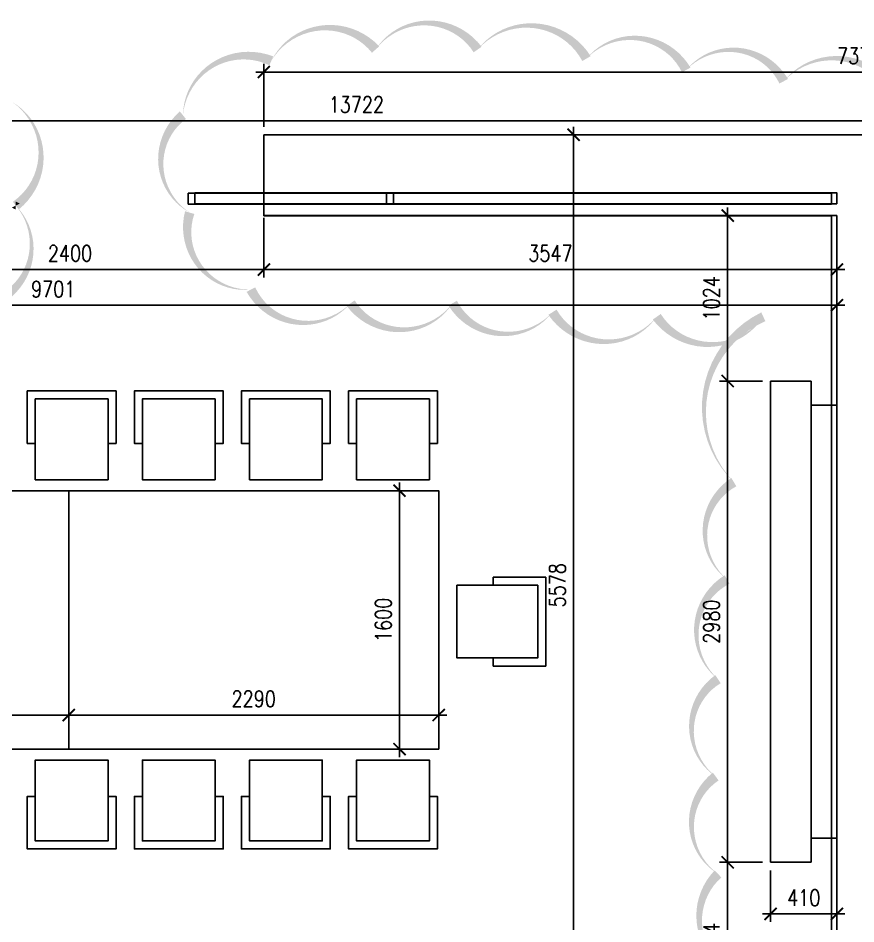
# Model space of a CAD drawing. Header units: millimetres. Extents: x 489570 to 664474, y -400689 to -233120.
# Drawn here: x 545257 to 550442, y -291157 to -285549 of the extents above; entities that cross this region are included whole.
import ezdxf

# ---------------------------------------------------------------- set-up
doc = ezdxf.new("R2010")
doc.units = ezdxf.units.MM
doc.header["$LTSCALE"] = 10
doc.header["$MEASUREMENT"] = 0
doc.linetypes.add('HIDDEN', pattern=[0.375, 0.25, -0.125])
for name, color, linetype in [('03AFP', 2, 'Continuous'), ('06APP', 1, 'HIDDEN'), ('07APP', 7, 'Continuous')]:
    doc.layers.add(name, color=color, linetype=linetype)
doc.styles.add('DIM', font='ROMANS.shx', dxfattribs={"width": 0.8})
doc.dimstyles.new('DIM 50', dxfattribs={"dimscale": 50, "dimtxt": 2, "dimasz": 1.5, "dimexe": 1, "dimexo": 1, "dimgap": 1, "dimtad": 1, "dimdec": 0, "dimzin": 0, "dimdsep": 46, "dimtxsty": 'DIM', "dimblk": 'ARCHTICK', "dimcen": 0.09, "dimdle": 1, "dimclrd": 9, "dimclre": 9, "dimclrt": 3, "dimadec": 0, "dimazin": 0, "dimtfac": 1, "dimtdec": 0, "dimtix": 1, "dimtmove": 2, "dimatfit": 3, "dimldrblk": 'DOT', "dimfxl": 2, "dimtolj": 1, "dimtzin": 0, "dimarcsym": 0})

# ---------------------------------------------------------------- blocks, each defined once
blk = doc.blocks.new('_ARCHTICK')
at = {"color": 0, "linetype": 'ByBlock', "const_width": 0.15}
blk.add_lwpolyline([(-0.5, -0.5), (0.5, 0.5)], dxfattribs=at)
blk = doc.blocks.new('*D86')
at = {"layer": '06APP', "color": 9, "lineweight": -2, "transparency": 16777216}
for p, q in [((540489.6035138051, -286221.6027485069), (540489.6035138051, -286134.3238324928)), ((554212.0024555493, -286324.602748507), (554212.0024555493, -286134.3238324928)), ((554262.0024555493, -286184.3238324928), (540439.6035138051, -286184.3238324928))]:
    blk.add_line(p, q, dxfattribs=at)
at = {"layer": 'Defpoints', "color": 0, "transparency": 16777216}
for p in [(540489.6035138051, -286184.3238324928), (540489.6035138051, -286271.6027485069), (554212.0024555493, -286374.602748507)]:
    blk.add_point(p, dxfattribs=at)
at = {"layer": '06APP', "color": 9, "lineweight": -2, "transparency": 16777216, "xscale": 75, "yscale": 75, "zscale": 75, "rotation": 180}
blk.add_blockref('_ARCHTICK', (540489.6035138051, -286184.3238324928), dxfattribs=at)
at = {"layer": '06APP', "color": 9, "lineweight": -2, "transparency": 16777216, "xscale": 75, "yscale": 75, "zscale": 75}
blk.add_blockref('_ARCHTICK', (554212.0024555493, -286184.3238324928), dxfattribs=at)
at = {"layer": '06APP', "color": 3, "transparency": 16777216, "insert": (547350.8029846773, -286084.3238324928), "char_height": 100, "attachment_point": 5, "style": 'DIM'}
blk.add_mtext('\\A1;13722', dxfattribs=at)
blk = doc.blocks.new('_DOT')
at = {"color": 0, "linetype": 'ByBlock'}
blk.add_line((-0.5, 0), (-1, 0), dxfattribs=at)
at = {"color": 0, "linetype": 'ByBlock', "const_width": 0.5}
blk.add_lwpolyline([(-0.25, 0, 1), (0.25, 0, 1)], format="xyb", close=True, dxfattribs=at)
blk = doc.blocks.new('*D98')
at = {"layer": '07APP', "color": 9, "lineweight": -2, "transparency": 16777216}
for p, q in [((544378.5273370864, -286835.6320878859), (544378.5273370864, -287155.4116733761)), ((546778.270088373, -286835.6320878859), (546778.270088373, -287155.4116733761)), ((544328.5273370864, -287105.4116733761), (546828.270088373, -287105.4116733761))]:
    blk.add_line(p, q, dxfattribs=at)
at = {"layer": 'Defpoints', "color": 0, "transparency": 16777216}
for p in [(544378.5273370864, -286785.6320878859), (546778.270088373, -286785.6320878859), (546778.270088373, -287105.4116733761)]:
    blk.add_point(p, dxfattribs=at)
at = {"layer": '07APP', "color": 9, "lineweight": -2, "transparency": 16777216, "xscale": 75, "yscale": 75, "zscale": 75, "rotation": 180}
blk.add_blockref('_ARCHTICK', (544378.5273370864, -287105.4116733761), dxfattribs=at)
at = {"layer": '07APP', "color": 9, "lineweight": -2, "transparency": 16777216, "xscale": 75, "yscale": 75, "zscale": 75}
blk.add_blockref('_ARCHTICK', (546778.270088373, -287105.4116733761), dxfattribs=at)
at = {"layer": '07APP', "color": 3, "transparency": 16777216, "insert": (545578.3987127297, -287005.4116733761), "char_height": 100, "attachment_point": 5, "style": 'DIM'}
blk.add_mtext('\\A1;2400', dxfattribs=at)
blk = doc.blocks.new('dot')
at = {"color": 2, "lineweight": -2}
for p, q in [((0, -20.65113184398797), (0, 20.65113184398797)), ((-20.65113184507936, 0), (20.65113184507936, 0))]:
    blk.add_line(p, q, dxfattribs=at)
at = {"const_width": 10}
blk.add_lwpolyline([(4.999999998835847, 0, 1), (-4.999999998835847, 0, 1)], format="xyb", close=True, dxfattribs=at)
blk = doc.blocks.new('*D99')
at = {"layer": '07APP', "color": 9, "lineweight": -2, "transparency": 16777216}
for p, q in [((546778.270088373, -286785.6320878859), (546778.270088373, -287155.4116733761)), ((550324.8031653736, -286821.6027485069), (550324.8031653736, -287155.4116733761)), ((546728.270088373, -287105.4116733761), (550374.8031653736, -287105.4116733761))]:
    blk.add_line(p, q, dxfattribs=at)
at = {"layer": 'Defpoints', "color": 0, "transparency": 16777216}
for p in [(546778.270088373, -286735.6320878859), (550324.8031653736, -286771.6027485069), (550324.8031653736, -287105.4116733761)]:
    blk.add_point(p, dxfattribs=at)
at = {"layer": '07APP', "color": 9, "lineweight": -2, "transparency": 16777216, "xscale": 75, "yscale": 75, "zscale": 75, "rotation": 180}
blk.add_blockref('_ARCHTICK', (546778.270088373, -287105.4116733761), dxfattribs=at)
at = {"layer": '07APP', "color": 9, "lineweight": -2, "transparency": 16777216, "xscale": 75, "yscale": 75, "zscale": 75}
blk.add_blockref('_ARCHTICK', (550324.8031653736, -287105.4116733761), dxfattribs=at)
at = {"layer": '07APP', "color": 3, "transparency": 16777216, "insert": (548551.5366268733, -287005.4116733761), "char_height": 100, "attachment_point": 5, "style": 'DIM'}
blk.add_mtext('\\A1;3547', dxfattribs=at)
blk = doc.blocks.new('*D100')
at = {"layer": '07APP', "color": 9, "lineweight": -2, "transparency": 16777216}
for p, q in [((549914.6597405442, -290825.9253254487), (549914.6597405442, -291145.1391191243)), ((550324.8031653736, -290927.0329767331), (550324.8031653736, -291145.1391191243)), ((549864.6597405442, -291095.1391191243), (550374.8031653736, -291095.1391191243))]:
    blk.add_line(p, q, dxfattribs=at)
at = {"layer": 'Defpoints', "color": 0, "transparency": 16777216}
for p in [(549914.6597405442, -290775.9253254487), (550324.8031653736, -290877.0329767331), (550324.8031653736, -291095.1391191243)]:
    blk.add_point(p, dxfattribs=at)
at = {"layer": '07APP', "color": 9, "lineweight": -2, "transparency": 16777216, "xscale": 75, "yscale": 75, "zscale": 75, "rotation": 180}
blk.add_blockref('_ARCHTICK', (549914.6597405442, -291095.1391191243), dxfattribs=at)
at = {"layer": '07APP', "color": 9, "lineweight": -2, "transparency": 16777216, "xscale": 75, "yscale": 75, "zscale": 75}
blk.add_blockref('_ARCHTICK', (550324.8031653736, -291095.1391191243), dxfattribs=at)
at = {"layer": '07APP', "color": 3, "transparency": 16777216, "insert": (550119.7314529589, -290995.1391191243), "char_height": 100, "attachment_point": 5, "style": 'DIM'}
blk.add_mtext('\\A1;410', dxfattribs=at)
blk = doc.blocks.new('*D101')
at = {"layer": '07APP', "color": 9, "lineweight": -2, "transparency": 16777216}
for p, q in [((549648.7172904073, -287745.9253254487), (549648.7172904073, -290825.9253254487)), ((549864.8031653737, -287795.9253254487), (549598.7172904073, -287795.9253254487)), ((549864.8031653737, -290775.9253254487), (549598.7172904073, -290775.9253254487))]:
    blk.add_line(p, q, dxfattribs=at)
at = {"layer": 'Defpoints', "color": 0, "transparency": 16777216}
for p in [(549914.8031653737, -287795.9253254487), (549648.7172904073, -290775.9253254487), (549914.8031653737, -290775.9253254487)]:
    blk.add_point(p, dxfattribs=at)
at = {"layer": '07APP', "color": 9, "lineweight": -2, "transparency": 16777216, "xscale": 75, "yscale": 75, "zscale": 75}
for p, rotation in [((549648.7172904073, -287795.9253254487), 90), ((549648.7172904073, -290775.9253254487), 270)]:
    blk.add_blockref('_ARCHTICK', p, dxfattribs=dict(at, rotation=rotation))
at = {"layer": '07APP', "color": 3, "transparency": 16777216, "insert": (549548.7172904074, -289285.9253254486), "char_height": 100, "attachment_point": 5, "rotation": 90, "style": 'DIM'}
blk.add_mtext('\\A1;2980', dxfattribs=at)
blk = doc.blocks.new('*D102')
at = {"layer": '07APP', "color": 9, "lineweight": -2, "transparency": 16777216}
for p, q in [((549648.7172904073, -287845.9253254487), (549648.7172904073, -286721.6027485069)), ((549864.8031653737, -286771.6027485069), (549598.7172904073, -286771.6027485069)), ((549864.8031653737, -287795.9253254487), (549598.7172904073, -287795.9253254487))]:
    blk.add_line(p, q, dxfattribs=at)
at = {"layer": 'Defpoints', "color": 0, "transparency": 16777216}
for p in [(549648.7172904073, -286771.6027485069), (549914.8031653737, -286771.6027485069), (549914.8031653737, -287795.9253254487)]:
    blk.add_point(p, dxfattribs=at)
at = {"layer": '07APP', "color": 9, "lineweight": -2, "transparency": 16777216, "xscale": 75, "yscale": 75, "zscale": 75}
for p, rotation in [((549648.7172904073, -286771.6027485069), 90), ((549648.7172904073, -287795.9253254487), 270)]:
    blk.add_blockref('_ARCHTICK', p, dxfattribs=dict(at, rotation=rotation))
at = {"layer": '07APP', "color": 3, "transparency": 16777216, "insert": (549548.7172904074, -287283.7640369777), "char_height": 100, "attachment_point": 5, "rotation": 90, "style": 'DIM'}
blk.add_mtext('\\A1;1024', dxfattribs=at)
blk = doc.blocks.new('*D103')
at = {"layer": '07APP', "color": 9, "lineweight": -2, "transparency": 16777216}
for p, q in [((549648.7172904073, -290725.9253254486), (549648.7172904073, -291849.6027485069)), ((549864.8031653737, -290775.9253254486), (549598.7172904073, -290775.9253254486)), ((549864.8031653737, -291799.6027485069), (549598.7172904073, -291799.6027485069))]:
    blk.add_line(p, q, dxfattribs=at)
at = {"layer": 'Defpoints', "color": 0, "transparency": 16777216}
for p in [(549914.8031653737, -290775.9253254486), (549648.7172904073, -291799.6027485069), (549914.8031653737, -291799.6027485069)]:
    blk.add_point(p, dxfattribs=at)
at = {"layer": '07APP', "color": 9, "lineweight": -2, "transparency": 16777216, "xscale": 75, "yscale": 75, "zscale": 75}
for p, rotation in [((549648.7172904073, -290775.9253254486), 90), ((549648.7172904073, -291799.6027485069), 270)]:
    blk.add_blockref('_ARCHTICK', p, dxfattribs=dict(at, rotation=rotation))
at = {"layer": '07APP', "color": 3, "transparency": 16777216, "insert": (549548.7172904074, -291287.7640369777), "char_height": 100, "attachment_point": 5, "rotation": 90, "style": 'DIM'}
blk.add_mtext('\\A1;1024', dxfattribs=at)
blk = doc.blocks.new('*D104')
at = {"layer": '07APP', "color": 9, "lineweight": -2, "transparency": 16777216}
for p, q in [((543280.3240622501, -290024.9892164542), (543280.3240622501, -289813.8725793131)), ((545570.3129943416, -290024.9892164542), (545570.3129943416, -289813.8725793131)), ((545620.3129943416, -289863.8725793131), (543230.3240622501, -289863.8725793131))]:
    blk.add_line(p, q, dxfattribs=at)
at = {"layer": 'Defpoints', "color": 0, "transparency": 16777216}
for p in [(543280.3240622501, -289863.8725793131), (543280.3240622501, -290074.9892164542), (545570.3129943416, -290074.9892164542)]:
    blk.add_point(p, dxfattribs=at)
at = {"layer": '07APP', "color": 9, "lineweight": -2, "transparency": 16777216, "xscale": 75, "yscale": 75, "zscale": 75, "rotation": 180}
blk.add_blockref('_ARCHTICK', (543280.3240622501, -289863.8725793131), dxfattribs=at)
at = {"layer": '07APP', "color": 9, "lineweight": -2, "transparency": 16777216, "xscale": 75, "yscale": 75, "zscale": 75}
blk.add_blockref('_ARCHTICK', (545570.3129943416, -289863.8725793131), dxfattribs=at)
at = {"layer": '07APP', "color": 3, "transparency": 16777216, "insert": (544425.3185282958, -289763.8725793131), "char_height": 100, "attachment_point": 5, "style": 'DIM'}
blk.add_mtext('\\A1;2290', dxfattribs=at)
blk = doc.blocks.new('*D105')
at = {"layer": '07APP', "color": 9, "lineweight": -2, "transparency": 16777216}
for p, q in [((545570.3129943416, -290024.9892164542), (545570.3129943416, -289813.8725793131)), ((547860.3019264331, -290024.9892164542), (547860.3019264331, -289813.8725793131)), ((545520.3129943416, -289863.8725793131), (547910.3019264331, -289863.8725793131))]:
    blk.add_line(p, q, dxfattribs=at)
at = {"layer": 'Defpoints', "color": 0, "transparency": 16777216}
for p in [(547860.3019264331, -289863.8725793131), (545570.3129943416, -290074.9892164542), (547860.3019264331, -290074.9892164542)]:
    blk.add_point(p, dxfattribs=at)
at = {"layer": '07APP', "color": 9, "lineweight": -2, "transparency": 16777216, "xscale": 75, "yscale": 75, "zscale": 75, "rotation": 180}
blk.add_blockref('_ARCHTICK', (545570.3129943416, -289863.8725793131), dxfattribs=at)
at = {"layer": '07APP', "color": 9, "lineweight": -2, "transparency": 16777216, "xscale": 75, "yscale": 75, "zscale": 75}
blk.add_blockref('_ARCHTICK', (547860.3019264331, -289863.8725793131), dxfattribs=at)
at = {"layer": '07APP', "color": 3, "transparency": 16777216, "insert": (546715.3074603874, -289763.8725793131), "char_height": 100, "attachment_point": 5, "style": 'DIM'}
blk.add_mtext('\\A1;2290', dxfattribs=at)
blk = doc.blocks.new('*D106')
at = {"layer": '07APP', "color": 9, "lineweight": -2, "transparency": 16777216}
for p, q in [((547617.4801109659, -290124.9892164542), (547617.4801109659, -288424.8614344432)), ((547647.2258502732, -288474.8614344432), (547567.4801109659, -288474.8614344432)), ((547647.2258502732, -290074.9892164542), (547567.4801109659, -290074.9892164542))]:
    blk.add_line(p, q, dxfattribs=at)
at = {"layer": 'Defpoints', "color": 0, "transparency": 16777216}
for p in [(547617.4801109659, -288474.8614344432), (547697.2258502732, -288474.8614344432), (547697.2258502732, -290074.9892164542)]:
    blk.add_point(p, dxfattribs=at)
at = {"layer": '07APP', "color": 9, "lineweight": -2, "transparency": 16777216, "xscale": 75, "yscale": 75, "zscale": 75}
for p, rotation in [((547617.4801109659, -288474.8614344432), 90), ((547617.4801109659, -290074.9892164542), 270)]:
    blk.add_blockref('_ARCHTICK', p, dxfattribs=dict(at, rotation=rotation))
at = {"layer": '07APP', "color": 3, "transparency": 16777216, "insert": (547517.480110966, -289274.9253254486), "char_height": 100, "attachment_point": 5, "rotation": 90, "style": 'DIM'}
blk.add_mtext('\\A1;1600', dxfattribs=at)
blk = doc.blocks.new('*D107')
at = {"layer": '07APP', "color": 9, "lineweight": -2, "transparency": 16777216}
for p, q in [((540623.6035138051, -287333.2434853059), (540623.6035138051, -287277.1677113657)), ((550324.8031653736, -287333.2434853059), (550324.8031653736, -287277.1677113657)), ((540573.6035138051, -287327.1677113657), (550374.8031653736, -287327.1677113657))]:
    blk.add_line(p, q, dxfattribs=at)
at = {"layer": 'Defpoints', "color": 0, "transparency": 16777216}
for p in [(550324.8031653736, -287327.1677113657), (540623.6035138051, -287383.2434853059), (550324.8031653736, -287383.2434853059)]:
    blk.add_point(p, dxfattribs=at)
at = {"layer": '07APP', "color": 9, "lineweight": -2, "transparency": 16777216, "xscale": 75, "yscale": 75, "zscale": 75, "rotation": 180}
blk.add_blockref('_ARCHTICK', (540623.6035138051, -287327.1677113657), dxfattribs=at)
at = {"layer": '07APP', "color": 9, "lineweight": -2, "transparency": 16777216, "xscale": 75, "yscale": 75, "zscale": 75}
blk.add_blockref('_ARCHTICK', (550324.8031653736, -287327.1677113657), dxfattribs=at)
at = {"layer": '07APP', "color": 3, "transparency": 16777216, "insert": (545474.2033395893, -287227.1677113657), "char_height": 100, "attachment_point": 5, "style": 'DIM'}
blk.add_mtext('\\A1;9701', dxfattribs=at)
blk = doc.blocks.new('*D119')
at = {"layer": '07APP', "color": 9, "lineweight": -2, "transparency": 16777216}
for p, q in [((546778.270088373, -286221.6027485069), (546778.270088373, -285832.8656031573)), ((554148.0024555495, -286221.6027485069), (554148.0024555495, -285832.8656031573)), ((546728.270088373, -285882.8656031573), (554198.0024555495, -285882.8656031573))]:
    blk.add_line(p, q, dxfattribs=at)
at = {"layer": 'Defpoints', "color": 0, "transparency": 16777216}
for p in [(554148.0024555495, -285882.8656031573), (546778.270088373, -286271.6027485069), (554148.0024555495, -286271.6027485069)]:
    blk.add_point(p, dxfattribs=at)
at = {"layer": '07APP', "color": 9, "lineweight": -2, "transparency": 16777216, "xscale": 75, "yscale": 75, "zscale": 75, "rotation": 180}
blk.add_blockref('_ARCHTICK', (546778.270088373, -285882.8656031573), dxfattribs=at)
at = {"layer": '07APP', "color": 9, "lineweight": -2, "transparency": 16777216, "xscale": 75, "yscale": 75, "zscale": 75}
blk.add_blockref('_ARCHTICK', (554148.0024555495, -285882.8656031573), dxfattribs=at)
at = {"layer": '07APP', "color": 3, "transparency": 16777216, "insert": (550463.1362719613, -285782.8656031573), "char_height": 100, "attachment_point": 5, "style": 'DIM'}
blk.add_mtext('\\A1;7370', dxfattribs=at)
blk = doc.blocks.new('*D120')
at = {"layer": '03AFP', "color": 9, "lineweight": -2, "transparency": 16777216}
for p, q in [((557036.5326587082, -290455.4044870425), (557036.5326587082, -294218.8368345834)), ((540623.6035138051, -291130.8133857697), (540623.6035138051, -294218.8368345834)), ((540573.6035138051, -294168.8368345834), (557086.5326587082, -294168.8368345834))]:
    blk.add_line(p, q, dxfattribs=at)
at = {"layer": 'Defpoints', "color": 0, "transparency": 16777216}
for p in [(557036.5326587082, -290405.4044870425), (540623.6035138051, -291080.8133857697), (557036.5326587082, -294168.8368345834)]:
    blk.add_point(p, dxfattribs=at)
at = {"layer": '03AFP', "color": 9, "lineweight": -2, "transparency": 16777216, "xscale": 75, "yscale": 75, "zscale": 75, "rotation": 180}
blk.add_blockref('_ARCHTICK', (540623.6035138051, -294168.8368345834), dxfattribs=at)
at = {"layer": '03AFP', "color": 9, "lineweight": -2, "transparency": 16777216, "xscale": 75, "yscale": 75, "zscale": 75}
blk.add_blockref('_ARCHTICK', (557036.5326587082, -294168.8368345834), dxfattribs=at)
at = {"layer": '03AFP', "color": 3, "transparency": 16777216, "insert": (548830.0680862566, -294068.8368345834), "char_height": 100, "attachment_point": 5, "style": 'DIM'}
blk.add_mtext('\\A1;16413', dxfattribs=at)
blk = doc.blocks.new('*D121')
at = {"layer": '03AFP', "color": 9, "lineweight": -2, "transparency": 16777216}
for p, q in [((548695.2073925557, -286221.6027485069), (548695.2073925557, -291899.6027485069)), ((548251.0777074276, -286271.6027485069), (548745.2073925557, -286271.6027485069)), ((548251.0777074276, -291849.6027485069), (548745.2073925557, -291849.6027485069))]:
    blk.add_line(p, q, dxfattribs=at)
at = {"layer": 'Defpoints', "color": 0, "transparency": 16777216}
for p in [(548201.0777074276, -286271.6027485069), (548201.0777074276, -291849.6027485069), (548695.2073925557, -291849.6027485069)]:
    blk.add_point(p, dxfattribs=at)
at = {"layer": '03AFP', "color": 9, "lineweight": -2, "transparency": 16777216, "xscale": 75, "yscale": 75, "zscale": 75}
for p, rotation in [((548695.2073925557, -286271.6027485069), 90), ((548695.2073925557, -291849.6027485069), 270)]:
    blk.add_blockref('_ARCHTICK', p, dxfattribs=dict(at, rotation=rotation))
at = {"layer": '03AFP', "color": 3, "transparency": 16777216, "insert": (548595.2073925558, -289060.6027485068), "char_height": 100, "attachment_point": 5, "rotation": 90, "style": 'DIM'}
blk.add_mtext('\\A1;5578', dxfattribs=at)

msp = doc.modelspace()

# ---------------------------------------------------------------- linework, layer by layer
at = {"layer": '03AFP'}
for p, q in [((549914.8031653737, -290775.9253254487), (549914.8031653737, -287795.9253254487)), ((549914.8031653737, -287795.9253254487), (550164.8031653737, -287795.9253254487)), ((550164.8031653737, -287795.9253254487), (550164.8031653736, -290775.9253254487)), ((550164.8031653736, -287945.9253254487), (550324.8031653736, -287945.9253254487)), ((545570.3129943416, -290074.9892164542), (545570.3129943416, -288474.8614344432)), ((550164.8031653736, -290775.9253254487), (550164.8031653736, -290625.9253254487)), ((550164.8031653736, -290625.9253254487), (550324.8031653736, -290625.9253254487)), ((550164.8031653736, -290775.9253254487), (549914.8031653737, -290775.9253254487))]:
    msp.add_line(p, q, dxfattribs=at)
for points in [[(545813.6167940033, -287906.7953798315), (545363.6167940033, -287906.7953798315), (545363.6167940033, -288406.7953798315), (545813.6167940033, -288406.7953798315), (545813.6167940033, -287906.7953798315), (545363.6167940033, -287906.7953798315), (545363.6167940033, -288181.7953798315), (545313.6167940033, -288181.7953798315), (545313.6167940033, -287856.7953798315), (545863.6167940033, -287856.7953798315), (545863.6167940033, -288181.7953798315), (545813.6167940033, -288181.7953798315), (545813.6167940033, -287906.7953798315)], [(546476.5528174632, -287906.7953798315), (546026.5528174632, -287906.7953798315), (546026.5528174632, -288406.7953798315), (546476.5528174632, -288406.7953798315), (546476.5528174632, -287906.7953798315), (546026.5528174632, -287906.7953798315), (546026.5528174632, -288181.7953798315), (545976.5528174632, -288181.7953798315), (545976.5528174632, -287856.7953798315), (546526.5528174632, -287856.7953798315), (546526.5528174632, -288181.7953798315), (546476.5528174632, -288181.7953798315), (546476.5528174632, -287906.7953798315)], [(547139.4888409231, -287906.7953798315), (546689.4888409231, -287906.7953798315), (546689.4888409231, -288406.7953798315), (547139.4888409231, -288406.7953798315), (547139.4888409231, -287906.7953798315), (546689.4888409231, -287906.7953798315), (546689.4888409231, -288181.7953798315), (546639.4888409231, -288181.7953798315), (546639.4888409231, -287856.7953798315), (547189.4888409231, -287856.7953798315), (547189.4888409231, -288181.7953798315), (547139.4888409231, -288181.7953798315), (547139.4888409231, -287906.7953798315)], [(547352.4248643834, -287906.7953798315), (547802.4248643834, -287906.7953798315), (547802.4248643834, -288406.7953798315), (547352.4248643834, -288406.7953798315), (547352.4248643834, -287906.7953798315), (547802.4248643834, -287906.7953798315), (547802.4248643834, -288181.7953798315), (547852.4248643834, -288181.7953798315), (547852.4248643834, -287856.7953798315), (547302.4248643834, -287856.7953798315), (547302.4248643834, -288181.7953798315), (547352.4248643834, -288181.7953798315), (547352.4248643834, -287906.7953798315)], [(550164.8031653736, -290625.9253254487), (550164.8031653736, -287945.9253254487), (550324.8031653736, -287945.9253254487), (550324.8031653736, -290625.9253254487)], [(543280.3240622501, -290074.9892164542), (547860.3019264331, -290074.9892164542), (547860.3019264331, -288474.8614344432), (543280.3240622501, -288474.8614344432)], [(548473.2328154915, -289510.9253254487), (548473.2328154915, -289060.9253254487), (547973.2328154915, -289060.9253254487), (547973.2328154915, -289510.9253254487), (548473.2328154915, -289510.9253254487), (548473.2328154915, -289060.9253254487), (548198.2328154915, -289060.9253254487), (548198.2328154915, -289010.9253254487), (548523.2328154915, -289010.9253254487), (548523.2328154915, -289560.9253254487), (548198.2328154915, -289560.9253254487), (548198.2328154915, -289510.9253254487), (548473.2328154915, -289510.9253254487)], [(545813.6167940033, -290643.0552710659), (545363.6167940033, -290643.0552710659), (545363.6167940033, -290143.0552710659), (545813.6167940033, -290143.0552710659), (545813.6167940033, -290643.0552710659), (545363.6167940033, -290643.0552710659), (545363.6167940033, -290368.0552710659), (545313.6167940033, -290368.0552710659), (545313.6167940033, -290693.0552710659), (545863.6167940033, -290693.0552710659), (545863.6167940033, -290368.0552710659), (545813.6167940033, -290368.0552710659), (545813.6167940033, -290643.0552710659)], [(546476.5528174632, -290643.0552710659), (546026.5528174632, -290643.0552710659), (546026.5528174632, -290143.0552710659), (546476.5528174632, -290143.0552710659), (546476.5528174632, -290643.0552710659), (546026.5528174632, -290643.0552710659), (546026.5528174632, -290368.0552710659), (545976.5528174632, -290368.0552710659), (545976.5528174632, -290693.0552710659), (546526.5528174632, -290693.0552710659), (546526.5528174632, -290368.0552710659), (546476.5528174632, -290368.0552710659), (546476.5528174632, -290643.0552710659)], [(547139.4888409231, -290643.0552710659), (546689.4888409231, -290643.0552710659), (546689.4888409231, -290143.0552710659), (547139.4888409231, -290143.0552710659), (547139.4888409231, -290643.0552710659), (546689.4888409231, -290643.0552710659), (546689.4888409231, -290368.0552710659), (546639.4888409231, -290368.0552710659), (546639.4888409231, -290693.0552710659), (547189.4888409231, -290693.0552710659), (547189.4888409231, -290368.0552710659), (547139.4888409231, -290368.0552710659), (547139.4888409231, -290643.0552710659)], [(547352.4248643834, -290643.0552710659), (547802.4248643834, -290643.0552710659), (547802.4248643834, -290143.0552710659), (547352.4248643834, -290143.0552710659), (547352.4248643834, -290643.0552710659), (547802.4248643834, -290643.0552710659), (547802.4248643834, -290368.0552710659), (547852.4248643834, -290368.0552710659), (547852.4248643834, -290693.0552710659), (547302.4248643834, -290693.0552710659), (547302.4248643834, -290368.0552710659), (547352.4248643834, -290368.0552710659), (547352.4248643834, -290643.0552710659)]]:
    msp.add_lwpolyline(points, close=True, dxfattribs=at)
at = {"layer": '06APP'}
for p, q in [((550768.5272160294, -286271.6027485069), (546778.270088373, -286271.6027485069)), ((546778.270088373, -286773.4814820294), (546778.270088373, -286271.6027485069)), ((546778.270088373, -286773.4814820294), (550291.8031653736, -286773.4814820294)), ((550291.8031653736, -286773.4814820294), (550291.8031653736, -291799.6027485069))]:
    msp.add_line(p, q, dxfattribs=at)
at = {"layer": '06APP', "color": 4, "linetype": 'Continuous'}
for points in [[(549687.0336274962, -291464.8975220265, 0, 60, -0.52056705), (549588.8016959727, -290847.8743166584, 0, 60, 0), (549588.8016959727, -290847.8743166585, 0, 60, -0.52056705), (549574.7671061713, -290244.8726194834, 0, 60, 0), (549574.7671061713, -290244.8726194834, 0, 60, -0.52056705), (549588.8016959727, -289641.8727093982, 0, 60, 0), (549588.8016959727, -289641.8727093982, 0, 60, -0.52056705), (549644.9332571207, -289024.8495040301, 0, 60, 0), (549644.9332571207, -289024.8495040302, 0, 60, -0.52056705), (549687.0336274962, -288421.8478068551, 0, 60, 0), (549687.0336274962, -288421.8478068551, 0, 60, -0.52056705), (549869.4696988002, -287398.1508253657, 0, 60, -0.5205670499998767), (549209.8983625924, -287398.1508253657, 0, 60, 0), (549209.8983625924, -287398.1508253657, 0, 60, -0.52056705), (548564.3582171571, -287370.1042347995, 0, 60, 0), (548564.3582171571, -287370.1042347995, 0, 60, -0.52056705), (547946.8872513245, -287314.011053667, 0, 60, 0), (547946.8872513245, -287314.011053667, 0, 60, -0.52056705), (547315.3816956904, -287314.011053667, 0, 60, 0), (547315.3816956904, -287314.011053667, 0, 60, -0.52056705), (546697.9107298586, -287229.871281968, 0, 60, 0), (546697.9107298586, -287229.871281968, 0, 60, -0.52056705), (546319.0073964782, -286753.0792423412, 0, 60, 0), (546319.0073964782, -286753.0792423412, 0, 60, -0.52056705), (546276.9070261028, -286150.0793322563, 0, 60, 0), (546276.9070261028, -286150.0793322563, 0, 60, -0.52056705), (546824.2118409853, -285813.5220325508, 0, 60, 0), (546824.2118409853, -285813.5220325508, 0, 60, -0.52056705), (547469.7519864204, -285743.4055561352, 0, 60, 0), (547469.7519864204, -285743.4055561352, 0, 60, -0.52056705), (548101.2541430253, -285743.4055561352, 0, 60, 0), (548101.2541430253, -285743.4055561352, 0, 60, -0.52056705), (548774.8600690351, -285799.4987372677, 0, 60, 0), (548774.8600690351, -285799.4987372677, 0, 60, -0.52056705), (549392.3310348671, -285869.6152136833, 0, 60, 0), (549392.3310348671, -285869.6152136833, 0, 60, -0.52056705), (549995.770809927, -285939.7299030091, 0, 60, 0), (549995.770809927, -285939.7299030091, 0, 60, -0.52056705), (550669.3767359364, -286009.8463794247, 0, 60, 0)], [(545220.7096457486, -286067.9131517834, 0, 60, -0.52056705), (545242.8326993888, -286709.8413541397, 0, 60, -0.52056705), (545242.832699389, -286709.8413541397, 0, 60, -0.52056705), (545110.0943775466, -287307.5000017046, 0, 60, 0)]]:
    msp.add_lwpolyline(points, format="xyseb", dxfattribs=at)
at = {"layer": '06APP'}
for points in [[(547538.0297611067, -286701.5401607874), (546309.4489304647, -286701.5401607874), (546309.4489304647, -286632.67175828), (547538.0297611067, -286632.67175828)], [(550291.8031653736, -286701.5401607874), (547538.0297611067, -286701.5401607874), (547538.0297611067, -286632.67175828), (550291.8031653736, -286632.67175828)]]:
    msp.add_lwpolyline(points, close=True, dxfattribs=at)
at = {"layer": '07APP'}
for p, q in [((546778.270088373, -286271.6027485069), (550768.5272160294, -286271.6027485069)), ((546778.270088373, -286630.7930247575), (546778.270088373, -286271.6027485069)), ((546778.270088373, -286771.6027485069), (546778.270088373, -286699.6614272649)), ((546778.270088373, -286771.6027485069), (550324.8031653736, -286771.6027485069)), ((550324.8031653736, -286771.6027485069), (550324.8031653736, -291799.6027485069))]:
    msp.add_line(p, q, dxfattribs=at)
for points in [[(546351.4917148983, -286699.6614272649), (547580.0725455403, -286699.6614272649), (547580.0725455403, -286630.7930247575), (546351.4917148983, -286630.7930247575)], [(550324.8031653736, -286699.6614272649), (547580.0725455403, -286699.6614272649), (547580.0725455403, -286630.7930247575), (550324.8031653736, -286630.7930247575)]]:
    msp.add_lwpolyline(points, close=True, dxfattribs=at)

# ---------------------------------------------------------------- dimensions: what is measured, and where the dimension line sits
at = {"layer": '03AFP'}
dim = msp.add_linear_dim(base=(548695.2073925557, -291849.6027485069), p1=(548201.0777074276, -286271.6027485069), p2=(548201.0777074276, -291849.6027485069), angle=90, dimstyle='DIM 50', override={"dimldrblk": 'dot'}, dxfattribs=at)
dim.commit()
dim.dimension.update_dxf_attribs({"geometry": '*D121', "text_midpoint": (548595.2073925558, -289060.6027485068)})
dim = msp.add_linear_dim(base=(557036.5326587082, -294168.8368345834), p1=(540623.6035138051, -291080.8133857697), p2=(557036.5326587082, -290405.4044870425), dimstyle='DIM 50', override={"dimldrblk": 'dot'}, dxfattribs=at)
dim.commit()
dim.dimension.update_dxf_attribs({"geometry": '*D120', "text_midpoint": (548830.0680862566, -294068.8368345834)})
at = {"layer": '06APP'}
dim = msp.add_linear_dim(base=(540489.6035138051, -286184.3238324928), p1=(554212.0024555493, -286374.602748507), p2=(540489.6035138051, -286271.6027485069), dimstyle='DIM 50', dxfattribs=at)
dim.commit()
dim.dimension.update_dxf_attribs({"geometry": '*D86', "text_midpoint": (547350.8029846773, -286084.3238324928)})
at = {"layer": '07APP'}
for base, p1, p2, picture, middle in [((554148.0024555495, -285882.8656031573), (546778.270088373, -286271.6027485069), (554148.0024555495, -286271.6027485069), '*D119', (550463.1362719613, -285782.8656031573)), ((546778.270088373, -287105.4116733761), (544378.5273370864, -286785.6320878859), (546778.270088373, -286785.6320878859), '*D98', (545578.3987127297, -287005.4116733761)), ((550324.8031653736, -287327.1677113657), (540623.6035138051, -287383.2434853059), (550324.8031653736, -287383.2434853059), '*D107', (545474.2033395893, -287227.1677113657)), ((543280.3240622501, -289863.8725793131), (545570.3129943416, -290074.9892164542), (543280.3240622501, -290074.9892164542), '*D104', (544425.3185282958, -289763.8725793131)), ((550324.8031653736, -291095.1391191243), (549914.6597405442, -290775.9253254487), (550324.8031653736, -290877.0329767331), '*D100', (550119.7314529589, -290995.1391191243))]:
    dim = msp.add_linear_dim(base=base, p1=p1, p2=p2, dimstyle='DIM 50', override={"dimldrblk": 'dot'}, dxfattribs=at)
    dim.commit()
    dim.dimension.update_dxf_attribs({"geometry": picture, "text_midpoint": middle})
for base, p1, p2, angle, picture, middle in [((550324.8031653736, -287105.4116733761), (546778.270088373, -286735.6320878859), (550324.8031653736, -286771.6027485069), 180, '*D99', (548551.5366268733, -287005.4116733761)), ((549648.7172904073, -286771.6027485069), (549914.8031653737, -287795.9253254487), (549914.8031653737, -286771.6027485069), 270, '*D102', (549548.7172904074, -287283.7640369777)), ((549648.7172904073, -290775.9253254487), (549914.8031653737, -287795.9253254487), (549914.8031653737, -290775.9253254487), 90, '*D101', (549548.7172904074, -289285.9253254486)), ((547617.4801109659, -288474.8614344432), (547697.2258502732, -290074.9892164542), (547697.2258502732, -288474.8614344432), 90, '*D106', (547517.480110966, -289274.9253254486)), ((547860.3019264331, -289863.8725793131), (545570.3129943416, -290074.9892164542), (547860.3019264331, -290074.9892164542), 180, '*D105', (546715.3074603874, -289763.8725793131)), ((549648.7172904073, -291799.6027485069), (549914.8031653737, -290775.9253254486), (549914.8031653737, -291799.6027485069), 90.00000000000001, '*D103', (549548.7172904074, -291287.7640369777))]:
    dim = msp.add_linear_dim(base=base, p1=p1, p2=p2, angle=angle, dimstyle='DIM 50', override={"dimldrblk": 'dot'}, dxfattribs=at)
    dim.commit()
    dim.dimension.update_dxf_attribs({"geometry": picture, "text_midpoint": middle})

doc.saveas('drawing.dxf')
